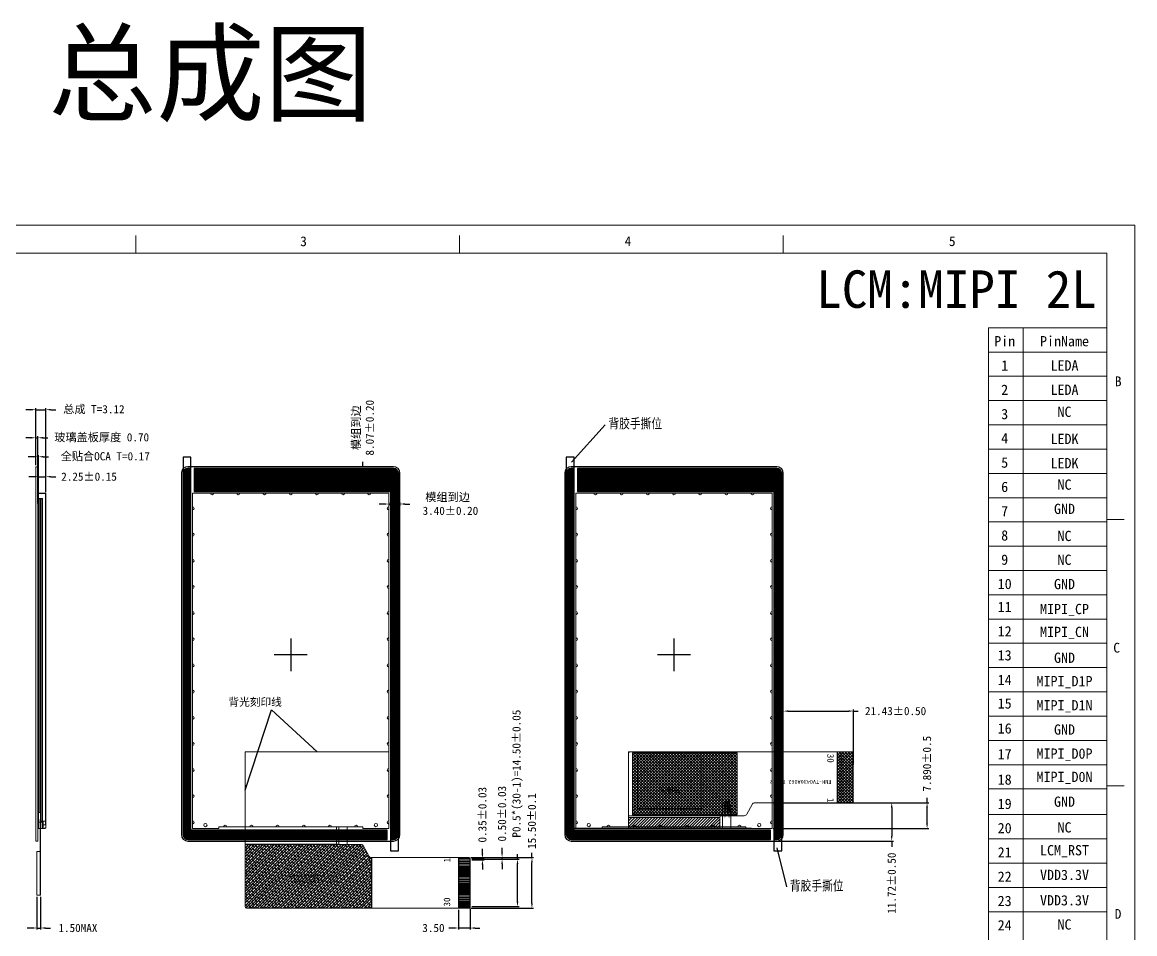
# Model space of a CAD drawing. Header units: inches. Extents: x 384 to 1427, y -468 to -47.
# Drawn here: x 1087.1 to 1427, y -326 to -47.4 of the extents above; entities that cross this region are included whole.
import ezdxf
from ezdxf.enums import TextEntityAlignment as Align

# ---------------------------------------------------------------- set-up
doc = ezdxf.new("R2010")
doc.units = ezdxf.units.IN
doc.header["$LTSCALE"] = 1.21
doc.header["$MEASUREMENT"] = 0
doc.header["$PDMODE"] = 3
doc.header["$PDSIZE"] = 0.3125
doc.layers.get('0').update_dxf_attribs({"linetype": 'CONTINUOUS'})
doc.layers.get('Defpoints').update_dxf_attribs({"linetype": 'CONTINUOUS'})
for name, color, linetype in [('BL', 7, 'CONTINUOUS'), ('Cover lens', 6, 'CONTINUOUS'), ('TOPOVERLAY', 2, 'CONTINUOUS'), ('TXT', 6, 'CONTINUOUS'), ('图框', 7, 'CONTINUOUS'), ('标 注', 3, 'CONTINUOUS'), ('正保', 5, 'CONTINUOUS'), ('背胶', 2, 'CONTINUOUS')]:
    doc.layers.add(name, color=color, linetype=linetype)
doc.layers.add('DIM', color=123, linetype='CONTINUOUS', lineweight=9)
doc.layers.add('FPC', color=40, linetype='CONTINUOUS', lineweight=20)
doc.styles.add('NOTE', font='ROMANS.shx', dxfattribs={"width": 0.8, "bigfont": 'EXTFONT.shx'})
doc.styles.get("Standard").update_dxf_attribs({"font": 'txt', "width": 0.8})
doc.styles.add('仿宋', font='', dxfattribs={"height": 2.5})
doc.styles.add('宋', font='')
doc.styles.add('宋体', font='')
doc.styles.get('仿宋').set_extended_font_data('FangSong_GB2312')
doc.styles.get('宋').set_extended_font_data('SimSun')
doc.styles.get('宋体').set_extended_font_data('SimSun')
doc.dimstyles.new('HC-1', dxfattribs={"dimtxt": 2.5, "dimasz": 1.5, "dimexe": 0.5, "dimexo": 0.5, "dimgap": 0.9, "dimtad": 0, "dimzin": 0, "dimdsep": 46, "dimtxsty": '仿宋', "dimcen": 0.5, "dimclrd": 3, "dimclre": 3, "dimclrt": 3, "dimazin": 0, "dimtfac": 1, "dimtmove": 0, "dimatfit": 3, "dimfxl": 1, "dimtolj": 1, "dimtzin": 0, "dimarcsym": 0})
doc.dimstyles.new('STANDARD$7', dxfattribs={"dimtxt": 1.5, "dimasz": 1.25, "dimexe": 0.25, "dimexo": 0.25, "dimgap": 0.25, "dimtad": 0, "dimzin": 0, "dimdsep": 46, "dimtxsty": 'NOTE', "dimcen": 0.5, "dimclrd": 256, "dimclre": 5, "dimclrt": 256, "dimadec": 0, "dimazin": 0, "dimtfac": 1, "dimtmove": 0, "dimatfit": 1, "dimfxl": 1, "dimtolj": 1, "dimtzin": 0, "dimarcsym": 0})

# ---------------------------------------------------------------- blocks, each defined once
blk = doc.blocks.new('*U49')
at = {"layer": '图框', "color": 2, "linetype": 'ByBlock'}
blk.add_lwpolyline([(-0.175, -1.75), (0.175, -1.75), (0.175, 1.75), (-0.175, 1.75)], close=True, dxfattribs=at)
blk = doc.blocks.new('*D120')
at = {"color": 0, "lineweight": -2}
for p, q in [((1220.41, -318.72), (1220.41, -324.75)), ((1223.91, -318.4), (1223.91, -324.75)), ((1218.91, -324.25), (1217.41, -324.25)), ((1223.91, -324.25), (1220.41, -324.25)), ((1225.41, -324.25), (1226.91, -324.25))]:
    blk.add_line(p, q, dxfattribs=at)
at = {"color": 0}
for points in [[(1218.91, -324), (1218.91, -324.5), (1220.41, -324.25)], [(1225.41, -324), (1225.41, -324.5), (1223.91, -324.25)]]:
    blk.add_solid(points, dxfattribs=at)
at = {"layer": 'Defpoints', "color": 0}
for p in [(1220.41, -318.22), (1223.91, -317.9), (1220.41, -324.25)]:
    blk.add_point(p, dxfattribs=at)
at = {"color": 7, "lineweight": 5, "insert": (1212.7, -324.25), "char_height": 2.5, "attachment_point": 5, "style": '仿宋'}
blk.add_mtext('\\A1;3.50', dxfattribs=at)
blk = doc.blocks.new('*D121')
at = {"color": 0, "lineweight": -2}
for p, q in [((1233.68, -301.22), (1233.68, -299.72)), ((1224.11, -302.72), (1234.18, -302.72)), ((1224.41, -303.22), (1234.18, -303.22)), ((1233.68, -303.22), (1233.68, -302.72)), ((1233.68, -304.72), (1233.68, -306.22))]:
    blk.add_line(p, q, dxfattribs=at)
at = {"color": 0}
for points in [[(1233.43, -301.22), (1233.93, -301.22), (1233.68, -302.72)], [(1233.43, -304.72), (1233.93, -304.72), (1233.68, -303.22)]]:
    blk.add_solid(points, dxfattribs=at)
at = {"layer": 'Defpoints', "color": 0}
for p in [(1223.61, -302.72), (1223.91, -303.22), (1233.68, -302.72)]:
    blk.add_point(p, dxfattribs=at)
at = {"color": 7, "lineweight": 5, "insert": (1233.68, -289.3), "char_height": 2.5, "attachment_point": 5, "rotation": 90, "style": '仿宋'}
blk.add_mtext('\\A1;0.50\\fFangSong_GB2312|b0|i0|c134|p49;±0.03', dxfattribs=at)
blk = doc.blocks.new('*D122')
at = {"color": 0, "lineweight": -2}
for p, q in [((1227.67, -301.55), (1227.67, -300.05)), ((1224.41, -303.05), (1228.17, -303.05)), ((1224.41, -303.4), (1228.17, -303.4)), ((1227.67, -303.4), (1227.67, -303.05)), ((1227.67, -304.9), (1227.67, -306.4))]:
    blk.add_line(p, q, dxfattribs=at)
at = {"color": 0}
for points in [[(1227.42, -301.55), (1227.92, -301.55), (1227.67, -303.05)], [(1227.42, -304.9), (1227.92, -304.9), (1227.67, -303.4)]]:
    blk.add_solid(points, dxfattribs=at)
at = {"layer": 'Defpoints', "color": 0}
for p in [(1223.91, -303.05), (1223.91, -303.4), (1227.67, -303.05)]:
    blk.add_point(p, dxfattribs=at)
at = {"color": 7, "lineweight": 5, "insert": (1227.67, -289.62), "char_height": 2.5, "attachment_point": 5, "rotation": 90, "style": '仿宋'}
blk.add_mtext('\\A1;0.35%%P0.03', dxfattribs=at)
blk = doc.blocks.new('*D123')
at = {"color": 0, "lineweight": -2}
for p, q in [((1238.4, -303.22), (1238.4, -301.72)), ((1224.41, -303.22), (1238.9, -303.22)), ((1238.4, -316.22), (1238.4, -304.72)), ((1224.41, -317.72), (1238.9, -317.72))]:
    blk.add_line(p, q, dxfattribs=at)
at = {"color": 0}
for points in [[(1238.15, -304.72), (1238.65, -304.72), (1238.4, -303.22)], [(1238.15, -316.22), (1238.65, -316.22), (1238.4, -317.72)]]:
    blk.add_solid(points, dxfattribs=at)
at = {"layer": 'Defpoints', "color": 0}
for p in [(1223.91, -303.22), (1223.91, -317.72), (1238.4, -317.72)]:
    blk.add_point(p, dxfattribs=at)
at = {"color": 7, "lineweight": 5, "insert": (1238.4, -277.07), "char_height": 2.5, "attachment_point": 5, "rotation": 90, "style": '仿宋'}
blk.add_mtext('\\A1;P0.5*(30-1)=14.50±0.05', dxfattribs=at)
blk = doc.blocks.new('*D124')
at = {"color": 0, "lineweight": -2}
for p, q in [((1242.81, -302.72), (1242.81, -301.22)), ((1224.11, -302.72), (1243.31, -302.72)), ((1242.81, -316.72), (1242.81, -304.22)), ((1224.11, -318.22), (1243.31, -318.22))]:
    blk.add_line(p, q, dxfattribs=at)
at = {"color": 0}
for points in [[(1242.56, -304.22), (1243.06, -304.22), (1242.81, -302.72)], [(1242.56, -316.72), (1243.06, -316.72), (1242.81, -318.22)]]:
    blk.add_solid(points, dxfattribs=at)
at = {"layer": 'Defpoints', "color": 0}
for p in [(1223.61, -302.72), (1242.81, -302.72), (1223.61, -318.22)]:
    blk.add_point(p, dxfattribs=at)
at = {"color": 7, "lineweight": 5, "insert": (1242.81, -291.57), "char_height": 2.5, "attachment_point": 5, "rotation": 90, "style": '仿宋'}
blk.add_mtext('\\A1;15.50\\fFangSong_GB2312|b0|i0|c134|p49;±0.1', dxfattribs=at)
blk = doc.blocks.new('*D125')
at = {"color": 0, "lineweight": -2}
for p, q in [((1091.56, -314.72), (1091.56, -324.75)), ((1092.68, -314.72), (1092.68, -324.75)), ((1090.06, -324.25), (1088.56, -324.25)), ((1091.56, -324.25), (1092.68, -324.25)), ((1094.18, -324.25), (1095.68, -324.25))]:
    blk.add_line(p, q, dxfattribs=at)
at = {"color": 0}
for points in [[(1090.06, -324), (1090.06, -324.5), (1091.56, -324.25)], [(1094.18, -324), (1094.18, -324.5), (1092.68, -324.25)]]:
    blk.add_solid(points, dxfattribs=at)
at = {"layer": 'Defpoints', "color": 0}
for p in [(1091.56, -314.22), (1092.68, -314.22), (1092.68, -324.25)]:
    blk.add_point(p, dxfattribs=at)
at = {"color": 7, "lineweight": 5, "insert": (1104.08, -324.25), "char_height": 2.5, "attachment_point": 5, "style": '仿宋'}
blk.add_mtext('\\A1;1.50MAX', dxfattribs=at)
blk = doc.blocks.new('*D126')
at = {"color": 0, "lineweight": -2}
for p, q in [((1090.54, -186.31), (1089.04, -186.31)), ((1092.04, -190.83), (1092.04, -185.81)), ((1092.04, -186.31), (1094.29, -186.31)), ((1094.29, -191.03), (1094.29, -185.81)), ((1095.79, -186.31), (1097.29, -186.31))]:
    blk.add_line(p, q, dxfattribs=at)
at = {"color": 0}
for points in [[(1090.54, -186.06), (1090.54, -186.56), (1092.04, -186.31)], [(1095.79, -186.06), (1095.79, -186.56), (1094.29, -186.31)]]:
    blk.add_solid(points, dxfattribs=at)
at = {"layer": 'Defpoints', "color": 0}
for p in [(1094.29, -186.31), (1092.04, -191.33), (1094.29, -191.53)]:
    blk.add_point(p, dxfattribs=at)
at = {"color": 7, "lineweight": 5, "insert": (1107.48, -186.31), "char_height": 2.5, "attachment_point": 5, "style": '仿宋'}
blk.add_mtext('\\A1;2.25%%P0.15', dxfattribs=at)
blk = doc.blocks.new('*D157')
at = {"color": 0, "lineweight": -2}
for p, q in [((1191.18, -183.26), (1191.18, -181.76)), ((1191.18, -189.83), (1191.18, -184.76))]:
    blk.add_line(p, q, dxfattribs=at)
at = {"color": 0}
for points in [[(1190.93, -184.76), (1191.43, -184.76), (1191.18, -183.26)], [(1190.93, -189.83), (1191.43, -189.83), (1191.18, -191.33)]]:
    blk.add_solid(points, dxfattribs=at)
at = {"layer": 'Defpoints', "color": 0}
for p in [(1191.18, -183.26), (1191.18, -183.26), (1191.18, -191.33)]:
    blk.add_point(p, dxfattribs=at)
at = {"color": 7, "lineweight": 5, "insert": (1191.18, -171.34), "char_height": 2.5, "attachment_point": 5, "rotation": 90, "style": '仿宋'}
blk.add_mtext('\\A1;{\\fSimSun|b0|i0|c134|p2;模组到边}\\P8.07±0.20', dxfattribs=at)
blk = doc.blocks.new('*D158')
at = {"color": 0, "lineweight": -2}
for p, q in [((1197.59, -194.66), (1196.09, -194.66)), ((1199.09, -194.23), (1199.09, -195.16)), ((1199.09, -194.66), (1202.49, -194.66)), ((1202.49, -194.23), (1202.49, -195.16)), ((1203.99, -194.66), (1205.49, -194.66))]:
    blk.add_line(p, q, dxfattribs=at)
at = {"color": 0}
for points in [[(1197.59, -194.41), (1197.59, -194.91), (1199.09, -194.66)], [(1203.99, -194.41), (1203.99, -194.91), (1202.49, -194.66)]]:
    blk.add_solid(points, dxfattribs=at)
at = {"layer": 'Defpoints', "color": 0}
for p in [(1199.09, -193.73), (1202.49, -193.73), (1202.49, -194.66)]:
    blk.add_point(p, dxfattribs=at)
at = {"color": 7, "lineweight": 5, "insert": (1217.04, -194.66), "char_height": 2.5, "attachment_point": 5, "style": '仿宋'}
blk.add_mtext('\\A1;{\\fSimSun|b0|i0|c134|p2;模组到边}\\P 3.40±0.20', dxfattribs=at)
blk = doc.blocks.new('*D165')
at = {"color": 0, "lineweight": -2}
for p, q in [((1089.67, -174.41), (1088.17, -174.41)), ((1091.17, -182.76), (1091.17, -173.91)), ((1091.17, -174.41), (1091.87, -174.41)), ((1091.87, -182.76), (1091.87, -173.91)), ((1093.37, -174.41), (1094.87, -174.41))]:
    blk.add_line(p, q, dxfattribs=at)
at = {"color": 0}
for points in [[(1089.67, -174.16), (1089.67, -174.66), (1091.17, -174.41)], [(1093.37, -174.16), (1093.37, -174.66), (1091.87, -174.41)]]:
    blk.add_solid(points, dxfattribs=at)
at = {"layer": 'Defpoints', "color": 0}
for p in [(1091.17, -174.41), (1091.17, -183.26), (1091.87, -183.26)]:
    blk.add_point(p, dxfattribs=at)
at = {"color": 7, "lineweight": 5, "insert": (1111.34, -174.41), "char_height": 2.5, "attachment_point": 5, "style": '仿宋'}
blk.add_mtext('\\A1;玻璃盖板厚度 0.70', dxfattribs=at)
blk = doc.blocks.new('*D159')
at = {"color": 0, "lineweight": -2}
for p, q in [((1091.87, -194.54), (1091.87, -179.71)), ((1092.04, -194.54), (1092.04, -179.71)), ((1090.37, -180.21), (1088.87, -180.21)), ((1091.87, -180.21), (1092.04, -180.21)), ((1093.54, -180.21), (1095.04, -180.21))]:
    blk.add_line(p, q, dxfattribs=at)
at = {"color": 0}
for points in [[(1090.37, -179.96), (1090.37, -180.46), (1091.87, -180.21)], [(1093.54, -179.96), (1093.54, -180.46), (1092.04, -180.21)]]:
    blk.add_solid(points, dxfattribs=at)
at = {"layer": 'Defpoints', "color": 0}
for p in [(1092.04, -180.21), (1091.87, -195.04), (1092.04, -195.04)]:
    blk.add_point(p, dxfattribs=at)
at = {"color": 7, "lineweight": 5, "insert": (1112.43, -180.21), "char_height": 2.5, "attachment_point": 5, "style": '仿宋'}
blk.add_mtext('\\A1;{\\fSimSun|b0|i0|c134|p2;全贴合}OCA T=0.17', dxfattribs=at)
blk = doc.blocks.new('*D160')
at = {"color": 0, "lineweight": -2}
for p, q in [((1089.67, -165.83), (1088.17, -165.83)), ((1091.17, -182.76), (1091.17, -165.33)), ((1091.17, -165.83), (1094.29, -165.83)), ((1094.29, -191.03), (1094.29, -165.33)), ((1095.79, -165.83), (1097.29, -165.83))]:
    blk.add_line(p, q, dxfattribs=at)
at = {"color": 0}
for points in [[(1089.67, -165.58), (1089.67, -166.08), (1091.17, -165.83)], [(1095.79, -165.58), (1095.79, -166.08), (1094.29, -165.83)]]:
    blk.add_solid(points, dxfattribs=at)
at = {"layer": 'Defpoints', "color": 0}
for p in [(1094.29, -165.83), (1091.17, -183.26), (1094.29, -191.53)]:
    blk.add_point(p, dxfattribs=at)
at = {"color": 7, "lineweight": 5, "insert": (1108.97, -165.83), "char_height": 2.5, "attachment_point": 5, "style": '仿宋'}
blk.add_mtext('\\A1;{\\fSimSun|b0|i0|c134|p2;总成} T=3.12', dxfattribs=at)
blk = doc.blocks.new('*D161')
at = {"color": 0, "lineweight": -2}
for p, q in [((1316.71, -285.94), (1353.25, -285.94)), ((1352.75, -287.44), (1352.75, -296.16)), ((1311.46, -297.66), (1353.25, -297.66)), ((1352.75, -297.66), (1352.75, -299.4))]:
    blk.add_line(p, q, dxfattribs=at)
at = {"color": 0}
for points in [[(1352.5, -287.44), (1353, -287.44), (1352.75, -285.94)], [(1352.5, -296.16), (1353, -296.16), (1352.75, -297.66)]]:
    blk.add_solid(points, dxfattribs=at)
at = {"layer": 'Defpoints', "color": 0}
for p in [(1316.21, -285.94), (1352.75, -285.94), (1310.96, -297.66)]:
    blk.add_point(p, dxfattribs=at)
at = {"color": 7, "lineweight": 5, "insert": (1352.75, -310.54), "char_height": 2.5, "attachment_point": 5, "rotation": 90, "style": '仿宋'}
blk.add_mtext('\\A1;11.72±0.50', dxfattribs=at)
blk = doc.blocks.new('*D162')
at = {"color": 0, "lineweight": -2}
for p, q in [((1319.61, -271.2), (1319.61, -257.45)), ((1321.11, -257.95), (1339.54, -257.95)), ((1341.04, -274.28), (1341.04, -257.45)), ((1341.04, -257.95), (1342.54, -257.95))]:
    blk.add_line(p, q, dxfattribs=at)
at = {"color": 0}
for points in [[(1321.11, -257.7), (1321.11, -258.2), (1319.61, -257.95)], [(1339.54, -257.7), (1339.54, -258.2), (1341.04, -257.95)]]:
    blk.add_solid(points, dxfattribs=at)
at = {"layer": 'Defpoints', "color": 0}
for p in [(1341.04, -257.95), (1319.61, -271.7), (1341.04, -274.78)]:
    blk.add_point(p, dxfattribs=at)
at = {"color": 7, "lineweight": 5, "insert": (1353.92, -257.95), "char_height": 2.5, "attachment_point": 5, "style": '仿宋'}
blk.add_mtext('\\A1;21.43±0.50', dxfattribs=at)
blk = doc.blocks.new('*D164')
at = {"layer": 'Defpoints', "color": 0}
for p in [(1316.06, -285.94), (1363.54, -285.94), (1316.06, -293.83)]:
    blk.add_point(p, dxfattribs=at)
at = {"layer": 'FPC', "color": 0, "linetype": 'Continuous', "lineweight": -2}
for p, q in [((1363.54, -285.94), (1363.54, -284.44)), ((1316.56, -285.94), (1364.04, -285.94)), ((1363.54, -292.33), (1363.54, -287.44)), ((1316.56, -293.83), (1364.04, -293.83))]:
    blk.add_line(p, q, dxfattribs=at)
at = {"layer": 'FPC', "color": 0}
for points in [[(1363.29, -287.44), (1363.79, -287.44), (1363.54, -285.94)], [(1363.29, -292.33), (1363.79, -292.33), (1363.54, -293.83)]]:
    blk.add_solid(points, dxfattribs=at)
at = {"layer": 'FPC', "color": 0, "insert": (1363.54, -274.02), "char_height": 2.5, "attachment_point": 5, "rotation": 90, "style": '仿宋'}
blk.add_mtext('\\A1;7.890%%P0.5', dxfattribs=at)

msp = doc.modelspace()

# ---------------------------------------------------------------- hatches: boundary and pattern name
at = {"layer": 'FPC', "lineweight": 5}
h = msp.add_hatch(dxfattribs=at)
h.set_pattern_fill('ANSI37', color=1, scale=0.2, angle=180, style=0)
h.set_pattern_definition([(225, (18404.3378, -9589.1076), (0.449012806, -0.449012806), []), (315, (18404.3378, -9589.1076), (0.449012806, 0.449012806), [])])
h.paths.add_polyline_path([(1336.0404, -285.943), (1340.8404, -285.943, 0.41421356), (1341.0404, -285.743), (1341.0404, -270.643, 0.41421356), (1340.8404, -270.443), (1336.0404, -270.443)])
at = {"layer": '标 注', "lineweight": 5}
h = msp.add_hatch(dxfattribs=at)
h.set_pattern_fill('ANSI37', color=2, scale=0.2, angle=180)
h.set_pattern_definition([(225, (1829.3253, -68.71965), (0.4490128, -0.4490128), []), (315, (1829.3253, -68.71965), (0.4490128, 0.4490128), [])])
h.paths.add_polyline_path([(1305.564, -270.7019), (1305.564, -289.7039), (1273.564, -289.7039), (1273.564, -270.7019)])
h = msp.add_hatch(dxfattribs=at)
h.set_pattern_fill('ANSI31', color=0, scale=5, angle=180)
h.set_pattern_definition([(225, (20.50296, 71.5619), (0.44194174, -0.44194174), [])])
h.paths.add_polyline_path([(1300.2783, -293.703), (1300.2783, -290.445), (1272.3783, -290.445), (1272.3783, -293.703)])
h = msp.add_hatch(dxfattribs=at)
h.set_pattern_fill('ANSI38', color=253, scale=5)
h.set_pattern_definition([(45, (539.30174, 61.04293), (-0.44194174, 0.44194174), []), (135, (539.30174, 61.04293), (-1.3258252, 0.44194174), [1.5625, -0.9375])])
h.paths.add_polyline_path([(1155.1502, -317.723, 0.41421356), (1155.6502, -318.223), (1193.8215, -318.223), (1193.8215, -302.723, -0.27710227), (1192.9389, -302.1932), (1191.3713, -299.2508, 0.27710227), (1190.4887, -298.721), (1183.5502, -298.721), (1155.1502, -298.721)])
h.paths.add_polyline_path([(1168.8281, -307.5931), (1183.5795, -307.5931), (1183.5795, -311.2626), (1168.8281, -311.2626)], flags=24)
at = {"layer": '背胶', "linetype": 'Continuous'}
h = msp.add_hatch(dxfattribs=at)
h.set_pattern_fill('ANSI31', color=256, style=0)
h.set_pattern_definition([(45, (-338.42013, -154.69761), (-0.088388348, 0.088388348), [])])
edge = h.paths.add_edge_path()
edge.add_line((1139.5865, -183.763), (1139.5865, -190.833))
edge.add_line((1139.5865, -190.833), (1199.5865, -190.833))
edge.add_line((1199.5865, -190.833), (1199.5865, -297.163))
edge.add_line((1199.5865, -297.163), (1200.4865, -297.163))
edge.add_arc((1200.4865, -295.663), 1.5, 270, 360)
edge.add_line((1201.9865, -295.663), (1201.9865, -185.263))
edge.add_arc((1200.4865, -185.263), 1.5, 0, 90)
edge.add_line((1200.4865, -183.763), (1139.5865, -183.763))
edge = h.paths.add_edge_path()
edge.add_line((1198.5865, -297.163), (1198.5865, -294.333))
edge.add_line((1198.5865, -294.333), (1138.5865, -294.333))
edge.add_line((1138.5865, -294.333), (1138.5865, -183.763))
edge.add_line((1138.5865, -183.763), (1137.6865, -183.763))
edge.add_arc((1137.6865, -185.263), 1.5, 90, 180)
edge.add_line((1136.1865, -185.263), (1136.1865, -295.663))
edge.add_arc((1137.6865, -295.663), 1.5, 180, 270)
edge.add_line((1137.6865, -297.163), (1198.5865, -297.163))
at = {"layer": '背胶'}
h = msp.add_hatch(dxfattribs=at)
h.set_pattern_fill('ANSI31', color=256, style=0)
h.set_pattern_definition([(45, (-221.29204, -154.69761), (-0.088388348, 0.088388348), [])])
edge = h.paths.add_edge_path()
edge.add_line((1256.7146, -183.763), (1256.7146, -190.833))
edge.add_line((1256.7146, -190.833), (1316.7146, -190.833))
edge.add_line((1316.7146, -190.833), (1316.7146, -297.163))
edge.add_line((1316.7146, -297.163), (1317.6146, -297.163))
edge.add_arc((1317.6146, -295.663), 1.5, 270, 360)
edge.add_line((1319.1146, -295.663), (1319.1146, -185.263))
edge.add_arc((1317.6146, -185.263), 1.5, 0, 90)
edge.add_line((1317.6146, -183.763), (1256.7146, -183.763))
edge = h.paths.add_edge_path()
edge.add_line((1315.7146, -297.163), (1315.7146, -294.333))
edge.add_line((1315.7146, -294.333), (1255.7146, -294.333))
edge.add_line((1255.7146, -294.333), (1255.7146, -183.763))
edge.add_line((1255.7146, -183.763), (1254.8146, -183.763))
edge.add_arc((1254.8146, -185.263), 1.5, 90, 180)
edge.add_line((1253.3146, -185.263), (1253.3146, -295.663))
edge.add_arc((1254.8146, -295.663), 1.5, 180, 270)
edge.add_line((1254.8146, -297.163), (1315.7146, -297.163))

# ---------------------------------------------------------------- linework, layer by layer
at = {"color": 7, "linetype": 'Continuous', "lineweight": 5}
for p, q in [((915.4364, -109.4126), (1427.0032, -109.4126)), ((1427.0032, -109.4126), (1427.0033, -467.8645))]:
    msp.add_line(p, q, dxfattribs=at)
at = {"linetype": 'Continuous', "lineweight": 5}
for p, q in [((1121.7938, -117.9805), (1121.7938, -112.6256)), ((1220.6886, -117.9805), (1220.6886, -112.6255)), ((1319.5834, -117.9805), (1319.5834, -112.6255)), ((924.0043, -117.9805), (1418.4353, -117.9805)), ((1418.4353, -117.9805), (1418.4354, -413.6051)), ((1418.4354, -199.3754), (1423.7903, -199.3754)), ((1418.4354, -280.7702), (1423.7903, -280.7702))]:
    msp.add_line(p, q, dxfattribs=at)
at = {"color": 7, "lineweight": 5}
for p, q in [((1382.3187, -140.7936), (1382.3187, -371.208)), ((1382.3187, -140.7936), (1418.4354, -140.7936)), ((1392.864, -140.7936), (1392.864, -371.208)), ((1418.4354, -145.8212), (1418.4354, -357.1996)), ((1382.3187, -148.2122), (1418.4354, -148.2122)), ((1382.3187, -155.6309), (1418.4354, -155.6309)), ((1382.3187, -163.0495), (1418.4354, -163.0495)), ((1382.3187, -170.4682), (1418.4354, -170.4682)), ((1382.3187, -177.8868), (1418.4354, -177.8868)), ((1382.3187, -185.3055), (1418.4354, -185.3055)), ((1382.3187, -192.7241), (1418.4354, -192.7241)), ((1382.3187, -200.1428), (1418.4354, -200.1428)), ((1382.3187, -207.5614), (1418.4354, -207.5614)), ((1382.3187, -214.9801), (1418.4354, -214.9801)), ((1382.3187, -222.3987), (1418.4354, -222.3987)), ((1382.3187, -229.8173), (1418.4354, -229.8173)), ((1382.3187, -237.236), (1418.4354, -237.236)), ((1382.3187, -244.6546), (1418.4354, -244.6546)), ((1382.3187, -252.0733), (1418.4354, -252.0733)), ((1382.3187, -259.4919), (1418.4354, -259.4919)), ((1382.3187, -266.9106), (1418.4354, -266.9106)), ((1382.3187, -274.3292), (1418.4354, -274.3292)), ((1382.3187, -281.7479), (1418.4354, -281.7479)), ((1382.3187, -289.6029), (1418.4354, -289.6029)), ((1382.3187, -297.0216), (1418.4354, -297.0216)), ((1382.3187, -304.4402), (1418.4354, -304.4402)), ((1382.3187, -311.8588), (1418.4354, -311.8588)), ((1382.3187, -319.2775), (1418.4354, -319.2775))]:
    msp.add_line(p, q, dxfattribs=at)
at = {"linetype": 'ByBlock', "lineweight": 5}
for p, q in [((1092.0432, -192.963), (1093.2536, -192.963)), ((1092.0436, -191.333), (1092.0436, -293.833)), ((1093.2536, -192.963), (1093.2536, -288.2093)), ((1093.2536, -288.2093), (1093.2336, -291.5635)), ((1093.1736, -291.863), (1092.0436, -291.863)), ((1093.2336, -291.5635), (1093.2336, -293.733)), ((1093.4236, -291.6135), (1093.4236, -293.4555)), ((1093.4236, -291.6135), (1094.1436, -291.6135)), ((1092.0436, -293.833), (1094.0936, -293.833)), ((1094.2668, -293.733), (1093.1736, -293.733)), ((1093.2336, -293.4555), (1093.4236, -293.4555)), ((1094.1436, -292.6635), (1093.4236, -292.6635)), ((1094.2936, -293.1865), (1094.2936, -293.633))]:
    msp.add_line(p, q, dxfattribs=at)
at = {"color": 5, "linetype": 'ByBlock', "lineweight": 5}
for p, q in [((1093.1936, -192.963), (1093.1936, -288.2093)), ((1093.1937, -288.2054), (1093.1737, -291.5597)), ((1093.1736, -291.5635), (1093.1736, -293.733))]:
    msp.add_line(p, q, dxfattribs=at)
at = {"color": 30, "lineweight": 5}
for p, q in [((1092.5136, -314.221), (1092.5136, -290.963)), ((1092.5136, -290.963), (1092.6436, -290.963)), ((1092.6436, -290.963), (1092.6436, -314.221)), ((1091.5583, -314.221), (1092.6836, -314.221))]:
    msp.add_line(p, q, dxfattribs=at)
at = {"color": 30, "linetype": 'Continuous', "lineweight": 5}
for p, q in [((1183.8502, -293.333), (1183.8502, -298.721)), ((1186.3502, -293.333), (1186.3502, -298.721))]:
    msp.add_line(p, q, dxfattribs=at)
at = {"color": 6, "lineweight": 5}
for points in [[(1092.0936, -193.263), (1092.2436, -193.263), (1092.2436, -288.563), (1092.0936, -288.563)], [(1093.0436, -193.263), (1093.1936, -193.263), (1093.1936, -288.563), (1093.0436, -288.563)]]:
    msp.add_lwpolyline(points, close=True, dxfattribs=at)
at = {"color": 4, "lineweight": 5}
for points in [[(1092.2436, -288.963), (1092.6436, -288.963), (1092.6436, -193.063), (1092.2436, -193.063)], [(1092.6436, -291.563), (1093.0436, -291.563), (1093.0436, -193.063), (1092.6436, -193.063)]]:
    msp.add_lwpolyline(points, close=True, dxfattribs=at)
at = {"color": 2, "lineweight": 5}
for points in [[(1302.0783, -285.4355), (1301.5783, -285.4355), (1301.5783, -288.9355), (1302.0783, -288.9355)], [(1303.0783, -285.4355), (1302.5783, -285.4355), (1302.5783, -288.9355), (1303.0783, -288.9355)]]:
    msp.add_lwpolyline(points, close=True, dxfattribs=at)
at = {"color": 30, "linetype": 'Continuous', "lineweight": 5}
for points in [[(1302.0783, -288.5355), (1302.0783, -287.7513, 0.30151134), (1302.0783, -287.4196), (1302.0783, -287.0013, 0.14747682), (1302.1283, -286.8355, -0.14747682), (1302.0783, -287.0013), (1302.0783, -287.4196, -0.30151134), (1302.0783, -287.7513), (1302.0783, -288.5355), (1301.5783, -288.5355), (1301.5783, -287.7513, -0.30151134), (1301.5783, -287.4196), (1301.5783, -287.0013, -0.14747682), (1301.5283, -286.8355, 0.14747682), (1301.5783, -287.0013), (1301.5783, -287.4196, 0.30151134), (1301.5783, -287.7513), (1301.5783, -288.5355)], [(1303.0783, -288.5355), (1303.0783, -288.0013, 0.30151134), (1303.0783, -287.6696), (1303.0783, -287.0013, 0.14747682), (1303.1283, -286.8355, -0.14747682), (1303.0783, -287.0013), (1303.0783, -287.6696, -0.30151134), (1303.0783, -288.0013), (1303.0783, -288.5355), (1302.5783, -288.5355), (1302.5783, -288.0013, -0.30151134), (1302.5783, -287.6696), (1302.5783, -287.0013, -0.14747682), (1302.5283, -286.8355, 0.14747682), (1302.5783, -287.0013), (1302.5783, -287.6696, 0.30151134), (1302.5783, -288.0013), (1302.5783, -288.5355)]]:
    msp.add_lwpolyline(points, format="xyb", dxfattribs=at)
for centre in [(1301.8283, -287.5855), (1301.8283, -287.5855), (1302.8283, -287.8355), (1302.8283, -287.8355)]:
    msp.add_circle(centre, 0.15, dxfattribs=at)
at = {"color": 7, "lineweight": 5}
for centre in [(1143.0522, -292.7942), (1195.1207, -292.7942), (1260.1803, -292.7942), (1312.2488, -292.7942)]:
    msp.add_circle(centre, 0.5, dxfattribs=at)
at = {"lineweight": 5}
for centre, start, end in [((1145.0865, -191.333), 180, 360), ((1153.0865, -191.333), 180, 360), ((1161.0865, -191.333), 180, 360), ((1169.0865, -191.333), 180, 360), ((1177.0865, -191.333), 180, 360), ((1185.0865, -191.333), 180, 360), ((1193.0865, -191.333), 180, 360), ((1262.2145, -191.333), 180, 360), ((1270.2145, -191.333), 180, 360), ((1278.2145, -191.333), 180, 360), ((1286.2145, -191.333), 180, 360), ((1294.2145, -191.333), 180, 360), ((1302.2145, -191.333), 180, 360), ((1310.2145, -191.333), 180, 360), ((1139.0865, -195.983), 270, 90), ((1199.0865, -195.983), 90, 270), ((1256.2145, -195.983), 270, 90), ((1316.2145, -195.983), 90, 270), ((1139.0865, -203.983), 270, 90), ((1199.0865, -203.983), 90, 270), ((1256.2145, -203.983), 270, 90), ((1316.2145, -203.983), 90, 270), ((1139.0865, -211.983), 270, 90), ((1199.0865, -211.983), 90, 270), ((1256.2145, -211.983), 270, 90), ((1316.2145, -211.983), 90, 270), ((1139.0865, -219.983), 270, 90), ((1199.0865, -219.983), 90, 270), ((1256.2145, -219.983), 270, 90), ((1316.2145, -219.983), 90, 270), ((1139.0865, -227.983), 270, 90), ((1199.0865, -227.983), 90, 270), ((1256.2145, -227.983), 270, 90), ((1316.2145, -227.983), 90, 270), ((1139.0865, -235.983), 270, 90), ((1199.0865, -235.983), 90, 270), ((1256.2145, -235.983), 270, 90), ((1316.2145, -235.983), 90, 270), ((1139.0865, -243.983), 270, 90), ((1199.0865, -243.983), 90, 270), ((1256.2145, -243.983), 270, 90), ((1316.2145, -243.983), 90, 270), ((1139.0865, -251.983), 270, 90), ((1199.0865, -251.983), 90, 270), ((1256.2145, -251.983), 270, 90), ((1316.2145, -251.983), 90, 270), ((1139.0865, -259.983), 270, 90), ((1199.0865, -259.983), 90, 270), ((1256.2145, -259.983), 270, 90), ((1316.2145, -259.983), 90, 270), ((1139.0865, -267.983), 270, 90), ((1199.0865, -267.983), 90, 270), ((1256.2145, -267.983), 270, 90), ((1316.2145, -267.983), 90, 270), ((1139.0865, -275.983), 270, 90), ((1199.0865, -275.983), 90, 270), ((1256.2145, -275.983), 270, 90), ((1316.2145, -275.983), 90, 270), ((1139.0865, -283.983), 270, 90), ((1199.0865, -283.983), 90, 270), ((1256.2145, -283.983), 270, 90), ((1316.2145, -283.983), 90, 270), ((1139.0865, -291.983), 270, 90), ((1199.0865, -291.983), 90, 270), ((1256.2145, -291.983), 270, 90), ((1316.2145, -291.983), 90, 270), ((1149.0865, -293.333), 0, 180), ((1157.0865, -293.333), 0, 180), ((1165.0865, -293.333), 0, 180), ((1173.0865, -293.333), 0, 180), ((1181.0865, -293.333), 0, 180), ((1189.0865, -293.333), 0, 180), ((1266.2145, -293.333), 0, 180), ((1274.2145, -293.333), 0, 180), ((1282.2145, -293.333), 0, 180), ((1290.2145, -293.333), 0, 180), ((1298.2145, -293.333), 0, 180), ((1306.2145, -293.333), 0, 180)]:
    msp.add_arc(centre, 0.5, start, end, dxfattribs=at)
at = {"linetype": 'ByBlock', "lineweight": 5}
msp.add_arc((1094.0936, -293.633), 0.2, 270, 0, dxfattribs=at)
at = {"layer": 'BL', "color": 4, "lineweight": 5}
for p, q in [((1092.0436, -191.333), (1094.0936, -191.333)), ((1092.0436, -191.333), (1092.0436, -191.483)), ((1092.0436, -191.483), (1094.1436, -191.483)), ((1094.1436, -191.483), (1094.1436, -292.6635)), ((1094.2936, -191.533), (1094.2936, -293.1865))]:
    msp.add_line(p, q, dxfattribs=at)
msp.add_arc((1094.0936, -191.533), 0.2, 0, 90, dxfattribs=at)
at = {"layer": 'Cover lens', "lineweight": 5}
msp.add_lwpolyline([(1091.1686, -183.263), (1091.8686, -183.263), (1091.8686, -297.663), (1091.1686, -297.663)], close=True, dxfattribs=at)
at = {"layer": 'Cover lens', "linetype": 'Continuous'}
for points in [[(1137.6865, -297.663), (1200.4865, -297.663, 0.41421356), (1202.4865, -295.663), (1202.4865, -185.263, 0.41421356), (1200.4865, -183.263), (1137.6865, -183.263, 0.41421356), (1135.6865, -185.263), (1135.6865, -295.663, 0.41421356)], [(1254.8146, -297.663), (1317.6146, -297.663, 0.41421356), (1319.6146, -295.663), (1319.6146, -185.263, 0.41421356), (1317.6146, -183.263), (1254.8146, -183.263, 0.41421356), (1252.8146, -185.263), (1252.8146, -295.663, 0.41421356)]]:
    msp.add_lwpolyline(points, format="xyb", close=True, dxfattribs=at)
at = {"layer": 'FPC', "color": 0}
for p, q in [((1199.0865, -270.443), (1155.1502, -270.443)), ((1155.1502, -293.703), (1155.1502, -270.443)), ((1316.2145, -270.443), (1272.2783, -270.443)), ((1272.2783, -293.703), (1272.2783, -270.443))]:
    msp.add_line(p, q, dxfattribs=at)
at = {"layer": 'FPC', "color": 1, "lineweight": 5}
msp.add_line((1336.0404, -285.943), (1336.0404, -270.443), dxfattribs=at)
at = {"layer": 'FPC', "color": 30, "linetype": 'Continuous', "lineweight": 5}
for p, q in [((1300.2783, -290.445), (1272.2783, -290.445)), ((1300.2783, -293.703), (1272.2783, -293.703)), ((1303.5783, -293.703), (1301.0783, -293.703))]:
    msp.add_line(p, q, dxfattribs=at)
at = {"layer": 'FPC', "color": 30, "lineweight": 5}
for p, q in [((1220.4124, -302.723), (1220.4124, -318.223)), ((1223.9124, -303.023), (1223.9124, -317.923))]:
    msp.add_line(p, q, dxfattribs=at)
at = {"layer": 'FPC', "color": 30, "linetype": 'Continuous', "lineweight": 5}
for points in [[(1272.2783, -293.703), (1272.2783, -270.943, -0.41421356), (1272.7783, -270.443), (1340.7404, -270.443, -0.41421356), (1340.9404, -270.643), (1340.9404, -285.743, -0.41421356), (1340.7404, -285.943), (1310.9496, -285.943, 0.27710227), (1310.067, -286.4728), (1308.4994, -289.4152, -0.27710227), (1307.6168, -289.945), (1300.6783, -289.945, 0.41421356), (1300.1783, -290.445), (1300.1783, -293.703)], [(1301.0783, -293.703), (1301.0783, -286.8355), (1301.6783, -286.8355, 1), (1301.9783, -286.8355), (1302.6783, -286.8355, 1), (1302.9783, -286.8355), (1303.5783, -286.8355), (1303.5783, -293.703)]]:
    msp.add_lwpolyline(points, format="xyb", dxfattribs=at)
at = {"layer": 'FPC', "color": 0, "lineweight": 5}
msp.add_lwpolyline([(1275.105, -271.9114), (1294.7572, -271.9114), (1294.7572, -287.8233), (1275.105, -287.8233)], close=True, dxfattribs=at)
at = {"layer": 'FPC', "color": 0, "lineweight": 5, "const_width": 0.2}
msp.add_lwpolyline([(1316.3146, -285.943), (1316.3146, -270.443)], dxfattribs=at)
at = {"layer": 'FPC', "color": 0, "lineweight": 5}
msp.add_lwpolyline([(1337.5404, -285.943, 0.3, 0.3, 0), (1337.5404, -270.443, 0, 0, 0)], format="xyseb", close=True, dxfattribs=at)
at = {"layer": 'FPC', "color": 30, "lineweight": 5}
for centre, start, end in [((1223.6124, -303.023), 0, 90), ((1223.6124, -317.923), 270, 0)]:
    msp.add_arc(centre, 0.3, start, end, dxfattribs=at)
at = {"layer": 'TXT', "lineweight": 5}
for p, q in [((1139.0865, -191.483), (1139.0865, -293.683)), ((1198.9365, -191.333), (1139.2365, -191.333)), ((1199.0865, -191.483), (1199.0865, -293.683)), ((1199.0865, -194.6195), (1199.0865, -192.833)), ((1256.2145, -191.483), (1256.2145, -293.683)), ((1316.0645, -191.333), (1256.3645, -191.333)), ((1316.2145, -191.483), (1316.2145, -293.683)), ((1316.2145, -194.6195), (1316.2145, -192.833)), ((1147.0865, -293.833), (1139.2365, -293.833)), ((1147.0865, -293.333), (1191.0865, -293.333)), ((1147.0865, -293.333), (1147.0865, -293.833)), ((1191.0865, -293.333), (1191.0865, -293.833)), ((1198.9365, -293.833), (1191.0865, -293.833)), ((1264.2145, -293.833), (1256.3645, -293.833))]:
    msp.add_line(p, q, dxfattribs=at)
msp.add_lwpolyline([(1316.2145, -293.683, -0.41421356), (1316.0645, -293.833), (1308.2145, -293.833), (1308.2145, -293.333), (1264.2145, -293.333), (1264.2145, -293.833)], format="xyb", dxfattribs=at)
for centre, start, end in [((1139.2365, -191.483), 90, 180), ((1198.9365, -191.483), 0, 90), ((1256.3645, -191.483), 90, 180), ((1316.0645, -191.483), 0, 90), ((1139.2365, -293.683), 180, 270), ((1198.9365, -293.683), 270, 0), ((1256.3645, -293.683), 180, 270)]:
    msp.add_arc(centre, 0.15, start, end, dxfattribs=at)
at = {"layer": '标 注', "color": 30, "lineweight": 5}
for p, q in [((1272.8783, -270.443), (1308.3171, -270.443)), ((1183.0502, -298.221), (1183.0502, -293.333)), ((1190.4887, -298.721), (1183.5502, -298.721)), ((1091.5583, -314.221), (1091.5583, -300.8427)), ((1091.5583, -300.8427), (1092.6836, -300.8427)), ((1092.6836, -314.221), (1092.6836, -300.8427)), ((1192.9389, -302.1932), (1191.3713, -299.2508))]:
    msp.add_line(p, q, dxfattribs=at)
at = {"layer": '标 注', "color": 0, "lineweight": 5}
msp.add_line((1300.7783, -289.945), (1272.3783, -289.945), dxfattribs=at)
at = {"layer": '标 注', "color": 253}
for p, q in [((1183.8502, -298.721), (1155.1502, -298.721)), ((1193.8215, -302.723), (1193.8215, -318.223))]:
    msp.add_line(p, q, dxfattribs=at)
at = {"layer": '标 注', "color": 2, "lineweight": 5}
msp.add_lwpolyline([(1305.564, -270.7019), (1305.564, -289.7039), (1273.564, -289.7039), (1273.564, -270.7019)], close=True, dxfattribs=at)
at = {"layer": '标 注', "color": 30, "lineweight": 5}
msp.add_lwpolyline([(1155.1502, -293.333), (1155.1502, -317.723, 0.41421356), (1155.6502, -318.223), (1223.6124, -318.223)], format="xyb", dxfattribs=at)
msp.add_lwpolyline([(1223.6124, -302.723), (1193.8215, -302.723)], dxfattribs=at)
for centre, radius, start, end in [((1183.5502, -298.221), 0.5, 180, 270), ((1190.4887, -299.721), 1, 28.047307, 90), ((1193.8215, -301.723), 1, 208.047307, 270)]:
    msp.add_arc(centre, radius, start, end, dxfattribs=at)
at = {"layer": '正保', "color": 5}
msp.add_line((1309.9398, -293.833), (1255.0616, -293.833), dxfattribs=at)
at = {"layer": '背胶', "color": 5}
for p, q in [((1169.0865, -235.763), (1169.0865, -245.763)), ((1286.2146, -235.763), (1286.2146, -245.763)), ((1174.0865, -240.763), (1164.0865, -240.763)), ((1291.2146, -240.763), (1281.2146, -240.763))]:
    msp.add_line(p, q, dxfattribs=at)
at = {"layer": '背胶', "linetype": 'Continuous'}
for points in [[(1138.5865, -183.763), (1138.5865, -180.3031), (1136.1866, -180.3031), (1136.1866, -185.263)], [(1255.7146, -183.763), (1255.7146, -180.3031), (1253.3147, -180.3031), (1253.3147, -185.263)], [(1199.5865, -297.163), (1199.5865, -300.6229), (1201.9865, -300.6229), (1201.9865, -295.663)], [(1316.7146, -297.163), (1316.7146, -300.6229), (1319.1146, -300.6229), (1319.1146, -295.663)]]:
    msp.add_lwpolyline(points, dxfattribs=at)
for points in [[(1198.5865, -297.163), (1198.5865, -294.333), (1138.5865, -294.333), (1138.5865, -183.763), (1137.6865, -183.763, 0.41421356), (1136.1865, -185.263), (1136.1865, -295.663, 0.41421356), (1137.6865, -297.163)], [(1139.5865, -183.763), (1139.5865, -190.833), (1199.5865, -190.833), (1199.5865, -297.163), (1200.4865, -297.163, 0.41421356), (1201.9865, -295.663), (1201.9865, -185.263, 0.41421356), (1200.4865, -183.763)], [(1315.7146, -297.163), (1315.7146, -294.333), (1255.7146, -294.333), (1255.7146, -183.763), (1254.8146, -183.763, 0.41421356), (1253.3146, -185.263), (1253.3146, -295.663, 0.41421356), (1254.8146, -297.163)], [(1256.7146, -183.763), (1256.7146, -190.833), (1316.7146, -190.833), (1316.7146, -297.163), (1317.6146, -297.163, 0.41421356), (1319.1146, -295.663), (1319.1146, -185.263, 0.41421356), (1317.6146, -183.763)]]:
    msp.add_lwpolyline(points, format="xyb", close=True, dxfattribs=at)

# ---------------------------------------------------------------- block references
at = {"layer": '图框', "color": 0, "linetype": 'ByBlock', "lineweight": 5, "rotation": 90}
for p in [(1222.1624, -303.223), (1222.1624, -303.723), (1222.1624, -304.223), (1222.1624, -304.723), (1222.1624, -305.223), (1222.1624, -305.723), (1222.1624, -306.223), (1222.1624, -306.723), (1222.1624, -307.223), (1222.1624, -307.723), (1222.1624, -308.223), (1222.1624, -308.723), (1222.1624, -309.223), (1222.1624, -309.723), (1222.1624, -310.223), (1222.1624, -310.723), (1222.1624, -311.223), (1222.1624, -311.723), (1222.1624, -312.223), (1222.1624, -312.723), (1222.1624, -313.223), (1222.1624, -313.723), (1222.1624, -314.223), (1222.1624, -314.723), (1222.1624, -315.223), (1222.1624, -315.723), (1222.1624, -316.223), (1222.1624, -316.723), (1222.1624, -317.223), (1222.1624, -317.723)]:
    msp.add_blockref('*U49', p, dxfattribs=at)

# ---------------------------------------------------------------- texts
at = {"color": 1, "linetype": 'Continuous', "lineweight": 5, "style": '宋体'}
for s, height, p in [('总成图', 24.21145, (1144.5766, -75.1182)), ('LCM:MIPI 2L ', 11.450975, (1376.4453, -134.7033))]:
    msp.add_text(s, height=height, rotation=0.000003, dxfattribs=at).set_placement(p, align=Align.CENTER)
at = {"color": 4, "linetype": 'Continuous', "lineweight": 5, "style": '宋体'}
for s, p in [('3', (1171.9981, -115.8636)), ('4', (1271.1268, -115.8293)), ('5', (1370.2164, -115.8124)), ('B', (1420.9337, -158.6612)), ('C', (1420.4488, -240.07)), ('D', (1420.8819, -321.4394))]:
    msp.add_text(s, height=2.9988, rotation=0.000003, dxfattribs=at).set_placement(p)
at = {"color": 7, "lineweight": 5, "style": '宋体'}
for s, height, p in [('PinName', 3.14201, (1405.5405, -144.8957)), ('1', 3.142, (1387.2603, -152.3143)), ('LEDA', 3.14201, (1405.5405, -152.3143)), ('2', 3.142, (1387.2603, -159.733)), ('LEDA', 3.14201, (1405.5405, -159.733)), ('3', 3.142, (1387.2603, -167.1516)), ('NC', 3.14201, (1405.5405, -166.4665)), ('4', 3.142, (1387.2603, -174.5702)), ('LEDK', 3.14201, (1405.5405, -174.7455)), ('5', 3.142, (1387.2603, -181.9889)), ('LEDK', 3.14201, (1405.5405, -182.1642)), ('6', 3.142, (1387.2603, -189.4075)), ('NC', 3.14201, (1405.5405, -188.7224)), ('7', 3.142, (1387.2603, -196.8262)), ('GND', 3.14201, (1405.5405, -196.1411)), ('8', 3.142, (1387.2603, -204.2448)), ('NC', 3.14201, (1405.5405, -204.4201)), ('9', 3.142, (1387.2603, -211.6635)), ('NC', 3.14201, (1405.5405, -211.6866)), ('10', 3.14201, (1387.2603, -219.0821)), ('GND', 3.14201, (1405.5405, -219.1287)), ('11', 3.14201, (1387.2603, -226.1029)), ('MIPI_CP', 3.14201, (1405.5405, -226.7524)), ('12', 3.14201, (1387.2603, -233.5564)), ('MIPI_CN', 3.14201, (1405.5405, -233.7514)), ('13', 3.14201, (1387.2603, -240.8956)), ('GND', 3.14201, (1405.5405, -241.6383)), ('14', 3.14201, (1387.2603, -248.4038)), ('MIPI_D1P', 3.14201, (1405.5405, -248.7848)), ('15', 3.14201, (1387.2603, -255.6001)), ('MIPI_D1N', 3.14201, (1405.5405, -256.1754)), ('16', 3.14201, (1387.2603, -263.2345)), ('GND', 3.14201, (1405.5405, -263.594)), ('17', 3.14201, (1387.2603, -271.0922)), ('MIPI_D0P', 3.14201, (1405.5405, -270.9373)), ('18', 3.14201, (1387.2603, -278.8677)), ('MIPI_D0N', 3.14201, (1405.5405, -278.0509)), ('19', 3.14201, (1387.2603, -286.2863)), ('GND', 3.14201, (1405.5405, -285.6317)), ('20', 3.14201, (1387.2603, -293.705)), ('NC', 3.14201, (1405.5405, -293.4868)), ('LCM_RST', 3.14201, (1405.5405, -300.469)), ('21', 3.14201, (1387.2603, -301.1236)), ('22', 3.14201, (1387.2603, -308.5423)), ('VDD3.3V', 3.14201, (1405.5405, -308.0026)), ('23', 3.14201, (1387.2603, -315.9609)), ('VDD3.3V', 3.14201, (1405.5405, -315.7708)), ('24', 3.14201, (1387.2603, -323.3796)), ('NC', 3.14201, (1405.5405, -323.1614))]:
    msp.add_text(s, height=height, dxfattribs=at).set_placement(p, align=Align.MIDDLE_CENTER)
at = {"color": 7, "lineweight": 5, "insert": (1387.2603, -144.8957), "char_height": 3.14201, "width": 21.182418, "attachment_point": 5, "style": '宋体'}
msp.add_mtext('Pin', dxfattribs=at)
at = {"color": 2, "lineweight": 5, "attachment_point": 1, "style": '宋体'}
for s, insert, char_height, width, rotation in [('{\\C1;背光刻印线}', (1150.0866, -253.9892), 2.388923, 58.912253, 0.000003), ('\\pi21.75;{\\C1;ENH-TV0430A062 BE002}', (1356.0505, -280.1912), 1.2, 51.770613, 180.000003)]:
    msp.add_mtext(s, dxfattribs=dict(at, insert=insert, char_height=char_height, width=width, rotation=rotation))
at = {"color": 30, "lineweight": 5, "insert": (1288.3948, -282.8791), "char_height": 1.6, "width": 8.848786, "attachment_point": 1, "rotation": 180, "style": '宋'}
msp.add_mtext('{\\C3;元件区}', dxfattribs=at)
at = {"lineweight": 5, "char_height": 0.7438, "width": 0.912196, "attachment_point": 1, "rotation": 180}
for s, insert in [('A', (1301.9896, -290.5916)), ('K', (1303.2092, -290.5916))]:
    msp.add_mtext(s, dxfattribs=dict(at, insert=insert))
at = {"color": 30, "lineweight": 5, "insert": (1183.3295, -307.8431), "char_height": 1, "width": 30.713424, "attachment_point": 3, "style": '宋'}
msp.add_mtext('{\\C3;钢片补强接地T=0.20mm}\\P{\\C3;+导电双面胶T=0.05mm}', dxfattribs=at)
at = {"layer": 'DIM', "lineweight": 5, "char_height": 3, "width": 29.566487, "attachment_point": 1}
for insert in [(1266.197, -168.5249), (1321.635, -309.7844)]:
    msp.add_mtext('{\\fSimSun|b0|i0|c134|p2;背胶手撕位}', dxfattribs=dict(at, insert=insert))
at = {"layer": 'TOPOVERLAY', "color": 7, "lineweight": 5, "style": '宋体'}
for s, rotation, p in [('30', 270, (1333.0631, -271.0103, -210.513)), ('1', 270, (1333.0631, -284.4954, -210.513)), ('1', 90, (1217.8351, -304.1706, -210.513)), ('30', 90, (1217.8351, -317.6557, -210.513))]:
    msp.add_text(s, height=2, rotation=rotation, dxfattribs=at).set_placement(p)

# ---------------------------------------------------------------- dimensions: what is measured, and where the dimension line sits
at = {"color": 3, "lineweight": 5}
for base, p1, p2, text, override, picture, middle in [((1094.29359382, -165.8258203), (1091.16859383, -183.26301517), (1094.29359382, -191.53301517), '{\\fSimSun|b0|i0|c134|p2;总成} T=<>', {"dimclrd": 0, "dimclre": 0, "dimclrt": 7, "dimfxl": 0.5, "dimarcsym": 2}, '*D160', (1108.97172631, -165.8258203)), ((1092.043593829, -180.206789932), (1091.86859383, -195.041025722), (1092.043593829, -195.041025722), '{\\fSimSun|b0|i0|c134|p2;全贴合}OCA T=<>', {"dimclrd": 0, "dimclre": 0, "dimclrt": 7, "dimfxl": 0.5, "dimarcsym": 2}, '*D159', (1112.427366109, -180.206789932)), ((1094.2936, -186.3123), (1092.0436, -191.333), (1094.2936, -191.533), '<>%%P0.15', {"dimtxsty": '仿宋', "dimclrd": 0, "dimclre": 0, "dimclrt": 7, "dimfxl": 0.5, "dimarcsym": 2}, '*D126', (1107.4793, -186.3123)), ((1202.4865, -194.6594), (1199.0865, -193.7262), (1202.4865, -193.7262), '{\\fSimSun|b0|i0|c134|p2;模组到边}\\P <>', {"dimclrd": 0, "dimclre": 0, "dimclrt": 7, "dimtol": 1, "dimtp": 0.2, "dimtm": 0.2, "dimfxl": 0.5, "dimarcsym": 2}, '*D158', (1217.0413, -194.6594))]:
    dim = msp.add_linear_dim(base=base, p1=p1, p2=p2, text=text, dimstyle='HC-1', override=override, dxfattribs=at)
    dim.commit()
    dim.dimension.update_dxf_attribs({"geometry": picture, "text_midpoint": middle})
dim = msp.add_linear_dim(base=(1191.1804, -183.263), p1=(1191.1804, -191.333), p2=(1191.1804, -183.263), angle=90, text='{\\fSimSun|b0|i0|c134|p2;模组到边}\\P<>', dimstyle='HC-1', override={"dimclrd": 0, "dimclre": 0, "dimclrt": 7, "dimtol": 1, "dimtp": 0.2, "dimtm": 0.2, "dimfxl": 0.5, "dimarcsym": 2}, dxfattribs=at)
dim.commit()
dim.dimension.update_dxf_attribs({"geometry": '*D157', "text_midpoint": (1191.1804, -171.3392)})
for base, p1, p2, text, picture, middle in [((1091.1686, -174.4104), (1091.8686, -183.263), (1091.1686, -183.263), '玻璃盖板厚度 <>', '*D165', (1111.3376, -174.4104)), ((1092.6836, -324.2467), (1091.5583, -314.221), (1092.6836, -314.221), '1.50MAX', '*D125', (1104.0836, -324.2467))]:
    dim = msp.add_linear_dim(base=base, p1=p1, p2=p2, text=text, dimstyle='HC-1', override={"dimclrd": 0, "dimclre": 0, "dimclrt": 7, "dimfxl": 0.5, "dimarcsym": 2}, dxfattribs=at)
    dim.commit()
    dim.dimension.update_dxf_attribs({"geometry": picture, "text_midpoint": middle, "dimtype": 160})
for base, p1, p2, text, picture, middle in [((1238.4004, -317.723), (1223.9124, -303.223), (1223.9124, -317.723), 'P0.5*(30-1)=<>±0.05', '*D123', (1238.4004, -277.073)), ((1233.6767, -302.723), (1223.9124, -303.223), (1223.6124, -302.723), '<>\\fFangSong_GB2312|b0|i0|c134|p49;±0.03', '*D121', (1233.6767, -289.2992)), ((1227.6694, -303.048), (1223.9124, -303.398), (1223.9124, -303.048), '<>%%P0.03', '*D122', (1227.6694, -289.6242)), ((1242.806, -302.723), (1223.6124, -318.223), (1223.6124, -302.723), '<>\\fFangSong_GB2312|b0|i0|c134|p49;±0.1', '*D124', (1242.806, -291.573))]:
    dim = msp.add_linear_dim(base=base, p1=p1, p2=p2, angle=90, text=text, dimstyle='HC-1', override={"dimtxsty": '仿宋', "dimclrd": 0, "dimclre": 0, "dimclrt": 7, "dimfxl": 0.5, "dimarcsym": 2}, dxfattribs=at)
    dim.commit()
    dim.dimension.update_dxf_attribs({"geometry": picture, "text_midpoint": middle, "dimtype": 160})
dim = msp.add_linear_dim(base=(1341.0404, -257.9457), p1=(1319.6146, -271.703), p2=(1341.0404, -274.7786), dimstyle='HC-1', override={"dimclrd": 0, "dimclre": 0, "dimclrt": 7, "dimtol": 1, "dimtp": 0.5, "dimtm": 0.5, "dimfxl": 0.5, "dimarcsym": 2}, dxfattribs=at)
dim.commit()
dim.dimension.update_dxf_attribs({"geometry": '*D162', "text_midpoint": (1353.9166, -257.9457)})
dim = msp.add_linear_dim(base=(1352.7494, -285.943), p1=(1310.9606, -297.663), p2=(1316.2145, -285.943), angle=90, dimstyle='HC-1', override={"dimclrd": 0, "dimclre": 0, "dimclrt": 7, "dimtol": 1, "dimtp": 0.5, "dimtm": 0.5, "dimfxl": 0.5, "dimarcsym": 2}, dxfattribs=at)
dim.commit()
dim.dimension.update_dxf_attribs({"geometry": '*D161', "text_midpoint": (1352.7494, -310.5392), "dimtype": 160})
dim = msp.add_linear_dim(base=(1220.4124, -324.2467), p1=(1223.9124, -317.898), p2=(1220.4124, -318.223), angle=180, dimstyle='HC-1', override={"dimclrd": 0, "dimclre": 0, "dimclrt": 7, "dimfxl": 0.5, "dimarcsym": 2}, dxfattribs=at)
dim.commit()
dim.dimension.update_dxf_attribs({"geometry": '*D120', "text_midpoint": (1212.7028, -324.2467)})
at = {"layer": 'FPC', "color": 3}
dim = msp.add_linear_dim(base=(1363.542, -285.943), p1=(1316.0645, -293.833), p2=(1316.0645, -285.943), angle=90, text='<>%%P0.5', dimstyle='HC-1', override={"dimdec": 3, "dimclrd": 0, "dimclre": 0, "dimclrt": 0, "dimtdec": 3}, dxfattribs=at)
dim.commit()
dim.dimension.update_dxf_attribs({"geometry": '*D164', "text_midpoint": (1363.542, -274.0192)})

# ---------------------------------------------------------------- leaders
at = {"lineweight": 5}
for points in [[(1254.8693, -181.9175), (1265.1488, -170.4393)], [(1317.6088, -299.7714), (1320.5868, -311.6989)]]:
    msp.add_leader(points, dimstyle='STANDARD$7', override={"dimgap": 0.25, "dimtad": 0}, dxfattribs=at)
at = {"layer": '标 注'}
for points in [[(1155.1502, -282.073), (1163.1977, -257.6009)], [(1177.1684, -270.443), (1163.1977, -257.6009)]]:
    msp.add_leader(points, dimstyle='HC-1', override={"dimgap": 0.9, "dimtad": 0, "dimdec": 3, "dimclrd": 0, "dimclre": 0, "dimclrt": 0, "dimtdec": 3}, dxfattribs=at)

doc.saveas('drawing.dxf')
